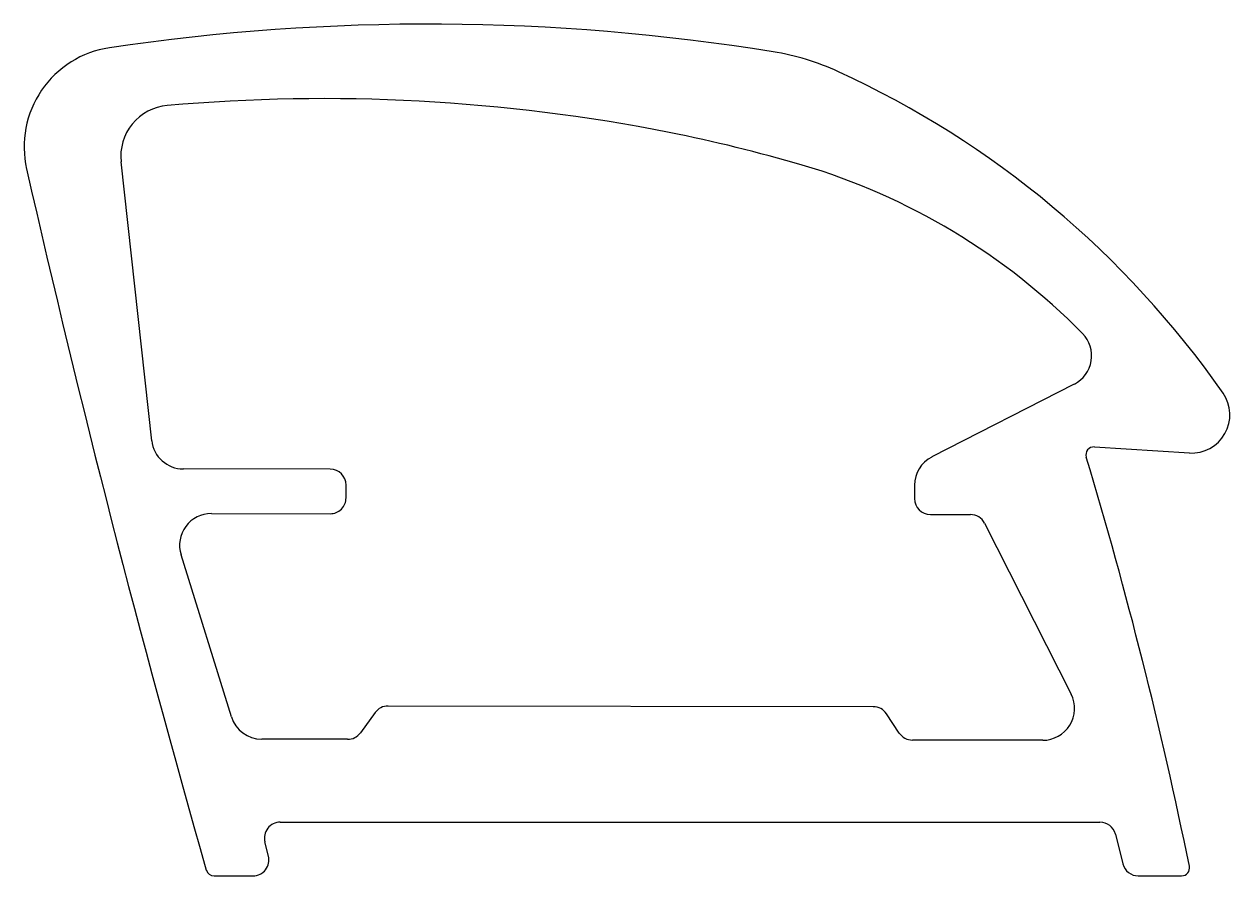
# Model space of a CAD drawing. Extents: x 2180.4 to 2218.3, y 1895.6 to 1922.4.
import ezdxf

# ---------------------------------------------------------------- set-up
doc = ezdxf.new("R2010")
doc.units = 0
doc.layers.get('0').update_dxf_attribs({"linetype": 'CONTINUOUS'})

msp = doc.modelspace()

# ---------------------------------------------------------------- linework, layer by layer
for p, q in [((2184.389, 1909.244), (2183.421, 1918.018)), ((2213.427, 1911.024), (2208.941, 1908.731)), ((2214.058, 1909.046), (2217.048, 1908.857)), ((2190.004, 1908.347), (2185.381, 1908.354)), ((2190.503, 1907.447), (2190.503, 1907.847)), ((2208.396, 1907.842), (2208.396, 1907.422)), ((2186.265, 1906.953), (2190.002, 1906.947)), ((2208.895, 1906.922), (2210.155, 1906.92)), ((2210.6, 1906.646), (2213.324, 1901.269)), ((2186.894, 1900.554), (2185.309, 1905.656)), ((2207.098, 1900.874), (2191.827, 1900.895)), ((2191.423, 1900.691), (2190.953, 1900.051)), ((2207.916, 1900.046), (2207.514, 1900.651)), ((2190.549, 1899.847), (2187.848, 1899.851)), ((2212.431, 1899.817), (2208.332, 1899.822)), ((2188.433, 1897.24), (2214.235, 1897.24)), ((2188.061, 1896.173), (2187.949, 1896.618)), ((2214.72, 1896.863), (2214.955, 1895.928)), ((2186.347, 1895.551), (2187.576, 1895.551)), ((2215.44, 1895.55), (2216.804, 1895.551))]:
    msp.add_line(p, q)
for centre, radius, start, end in [((2193.094, 1854.333), 68.018, 80.82204, 98.48739), ((2183.52, 1918.491), 3.15, 98.4874, 192.81), ((2202.667, 1913.583), 8, 65.361, 80.822), ((2193.492, 1893.579), 30.007, 34.8831, 65.361), ((2185.012, 1918.194), 1.6, 95.0635, 186.2912), ((2189.816, 1863.971), 56.035, 78.8241, 95.0635), ((2190.848, 1869.891), 50.027, 73.7308, 78.6696), ((2584.512, 2009.668), 414.378, 192.80998, 195.95939), ((2199.044, 1898.237), 20.52, 44.4814, 73.5271), ((2212.972, 1911.915), 1, 297.0795, 44.4814), ((2217.123, 1910.054), 1.2, 266.3819, 34.8831), ((2185.383, 1909.354), 1, 186.2912, 269.9226), ((2209.396, 1907.84), 1, 117.0795, 179.9357), ((2214.042, 1908.796), 0.25, 86.3819, 196.7757), ((2074.753, 1866.807), 145.23, 11.536, 16.77573), ((2190.003, 1907.847), 0.5, 359.9705, 89.9226), ((2190.003, 1907.447), 0.5, 269.9214, 359.9705), ((2208.896, 1907.422), 0.5, 179.9357, 269.9215), ((2186.264, 1905.953), 1, 89.9214, 197.2591), ((2210.154, 1906.42), 0.5, 26.8669, 89.9215), ((2212.432, 1900.817), 1, 269.9214, 26.8669), ((2191.826, 1900.395), 0.5, 89.922, 143.7124), ((2207.098, 1900.374), 0.5, 33.585, 89.922), ((2187.849, 1900.851), 1, 197.2591, 269.9192), ((2190.55, 1900.347), 0.5, 269.9192, 323.7124), ((2208.333, 1900.322), 0.5, 213.585, 269.9214), ((2188.433, 1896.74), 0.5, 90, 194.1732), ((2214.235, 1896.74), 0.5, 14.1462, 90), ((2187.576, 1896.051), 0.5, 269.9928, 14.1732), ((2215.44, 1896.05), 0.5, 194.1462, 270.0201), ((2216.804, 1895.801), 0.25, 270.0201, 11.536), ((2186.347, 1895.801), 0.25, 195.9594, 269.9928)]:
    msp.add_arc(centre, radius, start, end)

doc.saveas('drawing.dxf')
